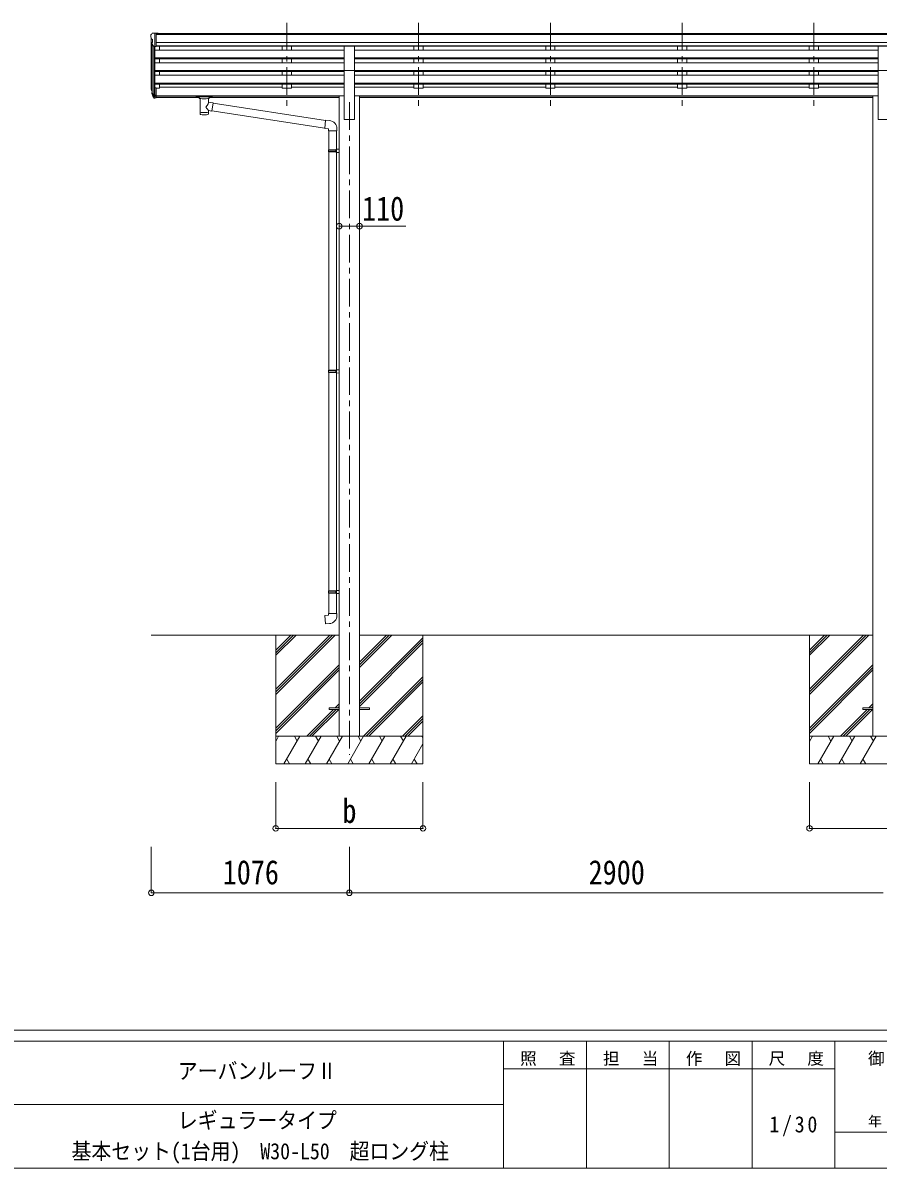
# Model space of a CAD drawing. Units: millimetres at full size, sheet at 1:30; some dimension numbers follow another scale. Extents: x -8432 to 8432, y -5820 to 5820.
# Drawn here: x 89 to 4736, y -5820 to 400 of the extents above; entities that cross this region are included whole.
import ezdxf
from ezdxf.enums import TextEntityAlignment as Align

# ---------------------------------------------------------------- set-up
doc = ezdxf.new("R2010")
doc.units = ezdxf.units.MM
doc.header["$LTSCALE"] = 30
doc.header["$PDMODE"] = 32
doc.header["$PDSIZE"] = 30
doc.linetypes.add('CHAIN1', pattern=[8, 5, -1, 1, -1])
for name, color, linetype, lineweight in [('0-0_0', 7, 'Continuous', 9), ('0-1_本体', 5, 'CHAIN1', 9), ('0-3_ELV2', 4, 'Continuous', 9), ('0-6_OTH_LINE', 6, 'Continuous', 9), ('0-9_OUTLINE', 7, 'Continuous', 9), ('F-0_240', 7, 'Continuous', 9)]:
    doc.layers.add(name, color=color, linetype=linetype, lineweight=lineweight)
doc.styles.add('ＭＳ ゴシック', font='')
doc.styles.get('ＭＳ ゴシック').set_extended_font_data('MS Gothic')

msp = doc.modelspace()

# ---------------------------------------------------------------- linework, layer by layer
at = {"layer": '0-0_0'}
for p, q in [((787.12, -2924.82), (1807.92, -2924.82)), ((1463.12, -2924.82), (1463.12, -3624.82)), ((1463.12, -3219), (1757.3, -2924.82)), ((1463.12, -3233.14), (1771.44, -2924.82)), ((1463.12, -3247.28), (1785.58, -2924.82)), ((1463.12, -3035.15), (1573.45, -2924.82)), ((1463.12, -3021.01), (1559.31, -2924.82)), ((1463.12, -3006.87), (1545.16, -2924.82)), ((1918.32, -3100.45), (2093.95, -2924.82)), ((1918.32, -3086.31), (2079.81, -2924.82)), ((1918.32, -3072.17), (2065.66, -2924.82)), ((1918.32, -2924.82), (4707.92, -2924.82)), ((1918.32, -3284.3), (2263.12, -2939.5)), ((1918.32, -3298.44), (2263.12, -2953.64)), ((1918.32, -3312.58), (2263.12, -2967.79)), ((2263.12, -2924.82), (2263.12, -3624.82)), ((4363.12, -2924.82), (4363.12, -3624.82)), ((4363.12, -3219), (4657.3, -2924.82)), ((4363.12, -3233.14), (4671.44, -2924.82)), ((4363.12, -3247.28), (4685.58, -2924.82)), ((4363.12, -3035.15), (4473.45, -2924.82)), ((4363.12, -3021.01), (4459.31, -2924.82)), ((4363.12, -3006.87), (4445.16, -2924.82)), ((1463.12, -3431.13), (1807.92, -3086.33)), ((1463.12, -3445.27), (1807.92, -3100.47)), ((4363.12, -3431.13), (4707.92, -3086.33)), ((4363.12, -3445.27), (4707.92, -3100.47)), ((1463.12, -3459.42), (1807.92, -3114.62)), ((1939.92, -3474.82), (2263.12, -3151.63)), ((1954.07, -3474.82), (2263.12, -3165.77)), ((4363.12, -3459.42), (4707.92, -3114.62)), ((1968.21, -3474.82), (2263.12, -3179.92)), ((1631.56, -3474.82), (1777.06, -3329.32)), ((1645.7, -3474.82), (1791.2, -3329.32)), ((1659.84, -3474.82), (1805.34, -3329.32)), ((1786.06, -3320.32), (1807.92, -3298.46)), ((1800.2, -3320.32), (1807.92, -3312.61)), ((4531.56, -3474.82), (4677.06, -3329.32)), ((4545.7, -3474.82), (4691.2, -3329.32)), ((4559.84, -3474.82), (4705.34, -3329.32)), ((4686.06, -3320.32), (4707.92, -3298.46)), ((4700.2, -3320.32), (4707.92, -3312.61)), ((2152.06, -3474.82), (2263.12, -3363.76)), ((2166.2, -3474.82), (2263.12, -3377.91)), ((2180.34, -3474.82), (2263.12, -3392.05)), ((2263.12, -3474.82), (1463.12, -3474.82)), ((1463.12, -3502.32), (1479, -3474.82)), ((1507.86, -3624.82), (1594.47, -3474.82)), ((1579.46, -3500.8), (1564.46, -3474.82)), ((1623.33, -3624.82), (1709.94, -3474.82)), ((1694.93, -3500.8), (1679.93, -3474.82)), ((1738.8, -3624.82), (1825.41, -3474.82)), ((1810.4, -3500.8), (1795.4, -3474.82)), ((1854.27, -3624.82), (1940.88, -3474.82)), ((1925.88, -3500.8), (1910.87, -3474.82)), ((1969.74, -3624.82), (2056.35, -3474.82)), ((2041.35, -3500.8), (2026.34, -3474.82)), ((2085.21, -3624.82), (2171.82, -3474.82)), ((2141.82, -3474.82), (2156.82, -3500.8)), ((2257.29, -3474.82), (2263.12, -3484.92)), ((5163.12, -3474.82), (4363.12, -3474.82)), ((4363.12, -3502.32), (4379, -3474.82)), ((4407.86, -3624.82), (4494.47, -3474.82)), ((4479.46, -3500.8), (4464.46, -3474.82)), ((4523.33, -3624.82), (4609.94, -3474.82)), ((4594.93, -3500.8), (4579.93, -3474.82)), ((4638.8, -3624.82), (4725.41, -3474.82)), ((4710.4, -3500.8), (4695.4, -3474.82)), ((2200.68, -3624.82), (2263.12, -3516.68)), ((1522.86, -3598.84), (1537.86, -3624.82)), ((1638.33, -3598.84), (1653.33, -3624.82)), ((1753.8, -3598.84), (1768.8, -3624.82)), ((1869.27, -3598.84), (1884.27, -3624.82)), ((1984.74, -3598.84), (1999.74, -3624.82)), ((2100.21, -3598.84), (2115.21, -3624.82)), ((2215.68, -3598.84), (2230.68, -3624.82)), ((4422.86, -3598.84), (4437.86, -3624.82)), ((4538.33, -3598.84), (4553.33, -3624.82)), ((4653.8, -3598.84), (4668.8, -3624.82)), ((1463.12, -3624.82), (2263.12, -3624.82)), ((4363.12, -3624.82), (5163.12, -3624.82))]:
    msp.add_line(p, q, dxfattribs=at)
at = {"layer": '0-1_本体'}
for p, q in [((1523.12, 399.58), (1523.12, -77.94)), ((1523.12, 399.58), (1523.12, -77.94)), ((2239.12, 399.58), (2239.12, -77.94)), ((2239.12, 399.58), (2239.12, -77.94)), ((2955.12, 399.58), (2955.12, -77.94)), ((2955.12, 399.58), (2955.12, -77.94)), ((3671.12, 399.58), (3671.12, -77.94)), ((3671.12, 399.58), (3671.12, -77.94)), ((4387.12, 399.58), (4387.12, -77.94)), ((4387.12, 399.58), (4387.12, -77.94)), ((1863.12, -31.25), (1863.12, -3574.82))]:
    msp.add_line(p, q, dxfattribs=at)
at = {"layer": '0-3_ELV2'}
for p, q in [((785.12, 334.46), (785.12, 333.84)), ((787.12, 313.26), (787.12, 46.82)), ((787.65, 312.65), (792.97, 309.58)), ((792.03, 343.27), (787.96, 337.46)), ((795.12, 343.84), (792.78, 343.69)), ((795.12, 343.84), (813.62, 343.84)), ((807.12, 270.85), (807.12, 343.84)), ((813.62, 343.84), (823.62, 343.75)), ((813.62, 271.85), (813.62, 343.84)), ((5812.62, 342.23), (813.62, 342.23)), ((5812.62, 337.02), (813.62, 337.02)), ((823.62, 342.23), (823.62, 343.75)), ((799.49, 272.66), (790.49, 288.26)), ((792.09, 285.49), (792.09, 20.11)), ((793.12, 309.32), (793.12, 293.05)), ((801.12, 271.33), (801.11, 1.68)), ((807.12, 270.85), (801.91, 271.17)), ((813.62, 271.85), (807.12, 271.85)), ((807.12, 270.85), (807.12, 46.46)), ((807.12, 251.93), (1835.62, 251.93)), ((5812.62, 293.48), (813.62, 293.48)), ((5812.62, 275.63), (813.62, 275.63)), ((1835.62, 272.38), (813.62, 272.38)), ((832.12, 272.38), (832.12, 251.93)), ((1498.12, 272.38), (1498.12, 251.93)), ((1548.12, 272.38), (1548.12, 251.93)), ((1835.62, 141.41), (1835.62, 273.21)), ((1835.62, 273.21), (1890.62, 273.21)), ((1890.62, 141.41), (1890.62, 273.21)), ((4735.62, 272.38), (1890.62, 272.38)), ((4735.62, 251.93), (1890.62, 251.93)), ((2214.12, 272.38), (2214.12, 251.93)), ((2264.12, 272.38), (2264.12, 251.93)), ((2930.12, 272.38), (2930.12, 251.93)), ((2980.12, 272.38), (2980.12, 251.93)), ((3646.12, 272.38), (3646.12, 251.93)), ((3696.12, 272.38), (3696.12, 251.93)), ((4362.12, 272.38), (4362.12, 251.93)), ((4412.12, 272.38), (4412.12, 251.93)), ((4735.62, 141.41), (4735.62, 273.21)), ((4735.62, 273.21), (4790.62, 273.21)), ((807.12, 210.05), (1835.62, 210.05)), ((807.12, 208.56), (1835.62, 208.56)), ((807.12, 204.24), (1835.62, 204.24)), ((832.12, 204.24), (832.12, 183.44)), ((1498.12, 204.24), (1498.12, 183.44)), ((1548.12, 204.24), (1548.12, 183.44)), ((4735.62, 210.05), (1890.62, 210.05)), ((4735.62, 208.56), (1890.62, 208.56)), ((4735.62, 204.24), (1890.62, 204.24)), ((2214.12, 204.24), (2214.12, 183.44)), ((2264.12, 204.24), (2264.12, 183.44)), ((2930.12, 204.24), (2930.12, 183.44)), ((2980.12, 204.24), (2980.12, 183.44)), ((3646.12, 204.24), (3646.12, 183.44)), ((3696.12, 204.24), (3696.12, 183.44)), ((4362.12, 204.24), (4362.12, 183.44)), ((4412.12, 204.24), (4412.12, 183.44)), ((807.12, 183.44), (1835.62, 183.44)), ((807.12, 141.56), (1835.62, 141.56)), ((807.12, 140.07), (1835.62, 140.07)), ((807.12, 135.75), (1835.62, 135.75)), ((832.12, 114.95), (832.12, 135.75)), ((1498.12, 135.75), (1498.12, 114.95)), ((1548.12, 135.75), (1548.12, 114.95)), ((1835.62, 141.41), (1835.62, -124.82)), ((1835.62, 141.41), (1890.62, 141.41)), ((4735.62, 183.44), (1890.62, 183.44)), ((4735.62, 141.56), (1890.62, 141.56)), ((1890.62, 141.41), (1890.62, -124.82)), ((4735.62, 140.07), (1890.62, 140.07)), ((4735.62, 135.75), (1890.62, 135.75)), ((2214.12, 135.75), (2214.12, 114.95)), ((2264.12, 135.75), (2264.12, 114.95)), ((2930.12, 135.75), (2930.12, 114.95)), ((2980.12, 135.75), (2980.12, 114.95)), ((3646.12, 135.75), (3646.12, 114.95)), ((3696.12, 135.75), (3696.12, 114.95)), ((4362.12, 135.75), (4362.12, 114.95)), ((4412.12, 135.75), (4412.12, 114.95)), ((4735.62, 141.41), (4735.62, -124.82)), ((4735.62, 141.41), (4790.62, 141.41)), ((807.12, 114.95), (1835.62, 114.95)), ((807.12, 73.07), (1835.62, 73.07)), ((807.12, 71.57), (1835.62, 71.57)), ((807.12, 67.26), (1835.62, 67.26)), ((832.12, 67.26), (832.12, 45.82)), ((1498.12, 67.26), (1498.12, 45.82)), ((1548.12, 67.26), (1548.12, 45.82)), ((4735.62, 114.95), (1890.62, 114.95)), ((4735.62, 73.07), (1890.62, 73.07)), ((4735.62, 71.57), (1890.62, 71.57)), ((4735.62, 67.26), (1890.62, 67.26)), ((2214.12, 67.26), (2214.12, 45.82)), ((2264.12, 67.26), (2264.12, 45.82)), ((2930.12, 67.26), (2930.12, 45.82)), ((2980.12, 67.26), (2980.12, 45.82)), ((3646.12, 67.26), (3646.12, 45.82)), ((3696.12, 67.26), (3696.12, 45.82)), ((4362.12, 67.26), (4362.12, 45.82)), ((4412.12, 67.26), (4412.12, 45.82)), ((788.21, 32.27), (792.09, 24.32)), ((788.81, 33.64), (792.09, 26.58)), ((790.53, 20.99), (790.86, 16.59)), ((790.86, 16.59), (799.67, -6.96)), ((791.48, 17.15), (799.67, 0.97)), ((800.68, 2.1), (792.93, 17.51)), ((807.12, 1.42), (801.98, 1.42)), ((807.12, 46.46), (807.12, -8.32)), ((813.62, 46.46), (807.12, 46.46)), ((813.62, 6.32), (807.12, 6.32)), ((813.62, 1.44), (807.12, 1.44)), ((813.62, 46.46), (813.62, -7.58)), ((832.12, 45.82), (813.62, 45.82)), ((813.62, 3.75), (1807.92, 3.75)), ((813.62, 2.35), (1807.92, 2.35)), ((832.12, 50.77), (1498.12, 50.77)), ((1548.12, 45.82), (1498.12, 45.82)), ((1548.12, 50.77), (1835.62, 50.77)), ((1807.92, 4.18), (1807.92, -3474.82)), ((1807.92, 4.18), (1835.62, 4.18)), ((2214.12, 50.77), (1890.62, 50.77)), ((1918.32, 4.18), (1890.62, 4.18)), ((1918.32, 4.18), (1918.32, -3474.82)), ((4707.92, 3.75), (1918.32, 3.75)), ((4707.92, 2.35), (1918.32, 2.35)), ((2264.12, 45.82), (2214.12, 45.82)), ((2930.12, 50.77), (2264.12, 50.77)), ((2980.12, 45.82), (2930.12, 45.82)), ((3646.12, 50.77), (2980.12, 50.77)), ((3696.12, 45.82), (3646.12, 45.82)), ((4362.12, 50.77), (3696.12, 50.77)), ((4412.12, 45.82), (4362.12, 45.82)), ((4735.62, 50.77), (4412.12, 50.77)), ((4707.92, 4.18), (4707.92, -3474.82)), ((4707.92, 4.18), (4735.62, 4.18)), ((807.12, -0.38), (802.27, -0.38)), ((807.12, -8.32), (802.27, -8.32)), ((813.62, -7.58), (807.12, -7.58)), ((1047.62, -5.33), (813.62, -5.33)), ((1807.92, -5.33), (1101.62, -5.33)), ((4707.92, -5.33), (1918.32, -5.33)), ((1835.62, -124.82), (1890.62, -124.82)), ((4735.62, -124.82), (4790.62, -124.82)), ((1753.12, -3320.32), (1807.92, -3320.32)), ((1918.32, -3320.32), (1973.12, -3320.32)), ((1918.32, -3329.32), (1973.12, -3329.32)), ((1973.12, -3320.32), (1973.12, -3329.32)), ((4653.12, -3320.32), (4707.92, -3320.32))]:
    msp.add_line(p, q, dxfattribs=at)
for points in [[(1753.12, -3320.32), (1753.12, -3329.32), (1807.92, -3329.32)], [(4653.12, -3320.32), (4653.12, -3329.32), (4707.92, -3329.32)]]:
    msp.add_lwpolyline(points, dxfattribs=at)
for centre, radius, start, end in [((788.12, 334.46), 3, 93, 180), ((987.12, 333.84), 202, 180, 184.94904), ((792.02, 317.02), 6.18, 185.7035, 224.99897), ((792.85, 342.7), 1, 93.5, 145), ((793.09, 289.76), 3, 94.7167, 210), ((792.82, 293.05), 0.3, 274.7167, 0), ((792.82, 309.32), 0.3, 0, 60), ((802.09, 274.16), 3, 210, 266.5), ((816.3, 41.38), 29.53, 186.50806, 197.98144), ((817.7, 43.14), 30.41, 187.1552, 198.19734)]:
    msp.add_arc(centre, radius, start, end, dxfattribs=at)
for centre, major_axis, ratio, start_param, end_param in [((875.77, 40.95), (-89.06, 1.43), 0.57596, 6.1962358, 6.3678173), ((874.98, 47.63), (87.93, 4.42), 0.541684, 3.0659337, 3.2228513), ((791.83, 20.99), (1.3, 0), 0.90356, 1.3700892, 3.347195), ((877.75, 37.18), (-89.07, 0), 0.90356, 0.2056023, 0.2515348), ((877.04, 41.05), (-88.05, 0), 0.90356, 0.2662965, 0.3003836), ((802.27, 2.33), (-3, 0), 0.90356, 0.5235988, 1.5707963), ((801.98, 2.78), (-1.5, 0), 0.90356, 0.5235988, 1.5707963), ((802.27, -5.61), (3, 0), 0.90356, 3.6651914, 4.712389)]:
    msp.add_ellipse(centre, major_axis=major_axis, ratio=ratio, start_param=start_param, end_param=end_param, dxfattribs=at)
at = {"layer": '0-6_OTH_LINE'}
for p, q in [((1807.92, -704.37), (1918.32, -704.37)), ((1463.12, -3974.82), (1463.12, -3724.84)), ((2263.12, -3974.82), (2263.12, -3724.84)), ((4363.12, -3974.82), (4363.12, -3724.84)), ((1463.12, -3974.82), (2263.12, -3974.82)), ((4363.12, -3974.82), (5163.12, -3974.82)), ((787.12, -4324.82), (787.12, -4074.82)), ((1863.12, -4324.82), (1863.12, -4074.82)), ((1863.12, -4324.82), (787.12, -4324.82)), ((4763.12, -4324.82), (1863.12, -4324.82))]:
    msp.add_line(p, q, dxfattribs=at)
at = {"layer": '0-6_OTH_LINE', "lineweight": 18}
msp.add_line((1918.32, -704.37), (2170, -704.37), dxfattribs=at)
at = {"layer": '0-6_OTH_LINE'}
for p in [(1807.92, -704.37), (1918.32, -704.37), (1463.12, -3974.82), (2263.12, -3974.82), (4363.12, -3974.82), (787.12, -4324.82), (1863.12, -4324.82)]:
    msp.add_point(p, dxfattribs=at)
at = {"layer": '0-9_OUTLINE'}
for p, q in [((1031.12, 1.58), (1031.12, -4.18)), ((1033.12, 2.24), (1116.12, 2.24)), ((1033.12, 0.06), (1116.12, 0.06)), ((1118.12, 1.58), (1118.12, -4.18)), ((1033.12, -4.84), (1047.62, -4.84)), ((1047.62, -10.49), (1047.62, -3.94)), ((1051.72, -11.41), (1051.7, -96.85)), ((1122.73, -34.06), (1097.51, -30.15)), ((1097.52, -30.15), (1097.52, -11.41)), ((1101.62, -10.49), (1101.62, -3.94)), ((1101.62, -4.84), (1116.12, -4.84)), ((1122.73, -34.06), (1115.71, -79.32)), ((1733.72, -130.91), (1122.42, -36.07)), ((1097.53, -96.85), (1097.51, -76.18)), ((1097.51, -76.49), (1115.71, -79.32)), ((1730.05, -172.84), (1115.98, -77.58)), ((1754.73, -130.79), (1733.89, -128.96)), ((1749.81, -186.53), (1795.81, -186.53)), ((1795.81, -186.53), (1795.81, -175.61)), ((1751.92, -188.17), (1751.92, -288.89)), ((1793.92, -188.17), (1793.92, -286.33)), ((1749.92, -290.89), (1750.92, -288.89)), ((1749.92, -290.89), (1793.92, -290.89)), ((1749.92, -290.89), (1749.92, -298.89)), ((1749.92, -298.89), (1793.92, -298.89)), ((1749.92, -298.89), (1750.92, -300.89)), ((1750.92, -288.89), (1793.92, -288.89)), ((1750.92, -300.89), (1793.92, -300.89)), ((1751.92, -300.89), (1751.92, -1487.08)), ((1789.44, -290.89), (1789.01, -288.89)), ((1791.92, -286.39), (1807.92, -285.92)), ((1791.92, -288.39), (1791.92, -286.39)), ((1791.92, -288.39), (1793.92, -288.39)), ((1791.92, -303.39), (1791.92, -301.39)), ((1791.92, -303.39), (1807.92, -303.86)), ((1793.92, -303.45), (1793.92, -1484.52)), ((1807.92, -285.92), (1807.92, -303.86)), ((1749.92, -1489.08), (1750.92, -1487.08)), ((1749.92, -1489.08), (1793.92, -1489.08)), ((1749.92, -1489.08), (1749.92, -1497.08)), ((1750.92, -1487.08), (1793.92, -1487.08)), ((1789.44, -1489.08), (1789.01, -1487.08)), ((1791.92, -1484.58), (1807.92, -1484.11)), ((1791.92, -1486.58), (1791.92, -1484.58)), ((1791.92, -1486.58), (1793.92, -1486.58)), ((1807.92, -1484.11), (1807.92, -1502.05)), ((1749.92, -1497.08), (1793.92, -1497.08)), ((1749.92, -1497.08), (1750.92, -1499.08)), ((1750.92, -1499.08), (1793.92, -1499.08)), ((1751.92, -1499.08), (1751.92, -2685.26)), ((1791.92, -1501.58), (1791.92, -1499.58)), ((1791.92, -1501.58), (1807.92, -1502.05)), ((1793.92, -1501.64), (1793.92, -2682.71)), ((1749.92, -2687.26), (1750.92, -2685.26)), ((1749.92, -2687.26), (1793.92, -2687.26)), ((1749.92, -2687.26), (1749.92, -2695.26)), ((1749.92, -2695.26), (1793.92, -2695.26)), ((1749.92, -2695.26), (1750.92, -2697.26)), ((1750.92, -2685.26), (1793.92, -2685.26)), ((1750.92, -2697.26), (1793.92, -2697.26)), ((1751.92, -2697.26), (1751.92, -2807.26)), ((1789.44, -2687.26), (1789.01, -2685.26)), ((1791.92, -2682.76), (1807.92, -2682.29)), ((1791.92, -2684.76), (1791.92, -2682.76)), ((1791.92, -2684.76), (1793.92, -2684.76)), ((1791.92, -2699.76), (1791.92, -2697.76)), ((1791.92, -2699.76), (1807.92, -2700.23)), ((1793.92, -2699.82), (1793.92, -2807.26)), ((1807.92, -2682.29), (1807.92, -2700.23)), ((1749.92, -2807.26), (1795.92, -2807.26)), ((1749.92, -2817.26), (1749.92, -2807.26)), ((1795.92, -2807.26), (1795.92, -2818.18))]:
    msp.add_line(p, q, dxfattribs=at)
for points in [[(1031.12, 1.58), (1031.15, 1.77), (1031.24, 1.91), (1031.33, 2), (1031.44, 2.06), (1031.56, 2.11), (1031.85, 2.17), (1032.34, 2.22), (1032.88, 2.24), (1033.12, 2.24)], [(1116.12, 2.24), (1116.47, 2.24), (1117, 2.21), (1117.45, 2.16), (1117.75, 2.08), (1117.92, 1.98), (1118.04, 1.85), (1118.11, 1.67), (1118.12, 1.58)], [(1031.12, -4.18), (1031.15, -4.38), (1031.24, -4.51), (1031.33, -4.61), (1031.44, -4.67), (1031.56, -4.71), (1031.85, -4.77), (1032.34, -4.82), (1032.88, -4.84), (1033.12, -4.84)], [(1116.12, -4.84), (1116.47, -4.84), (1117, -4.81), (1117.45, -4.76), (1117.75, -4.69), (1117.92, -4.59), (1118.04, -4.45), (1118.11, -4.27), (1118.12, -4.18)], [(1733.89, -128.96), (1729.88, -174.79), (1749.81, -176.53), (1749.81, -186.53)], [(1789.44, -290.89), (1789.44, -298.89), (1789.01, -300.89)], [(1791.92, -301.39), (1793.92, -301.39), (1793.92, -288.39)], [(1789.44, -1489.08), (1789.44, -1497.08), (1789.01, -1499.08)], [(1791.92, -1499.58), (1793.92, -1499.58), (1793.92, -1486.58)], [(1789.44, -2687.26), (1789.44, -2695.26), (1789.01, -2697.26)], [(1791.92, -2697.76), (1793.92, -2697.76), (1793.92, -2684.76)], [(1754.84, -2863.01), (1734, -2864.83), (1729.99, -2819.01), (1749.92, -2817.26)]]:
    msp.add_lwpolyline(points, dxfattribs=at)
for centre, start, end in [((1750.81, -175.61), 0, 85), ((1750.92, -2818.18), 275, 0)]:
    msp.add_arc(centre, 45, start, end, dxfattribs=at)
for centre, major_axis, ratio, start_param, end_param in [((1033.12, -0.16), (2, 0), 0.109601, 3.1415927, 4.712389), ((1074.62, -10.4), (27.06, 0), 0.069685, 3.1415927, 6.2831853), ((1074.62, -3.94), (27, 0), 0.070066, 6.2831853, 9.424778), ((1074.61, -56.69), (-22.81, -26.62), 0.234429, 1.6855472, 3.1268519), ((1077.17, -54.04), (20.32, -22.25), 0.045535, 0.0389954, 1.3075346), ((1085.62, -7.92), (16, 0), 0.361356, 6.2636979, 6.2831853), ((1116.12, -0.16), (2, 0), 0.109601, 4.712389, 6.2831853), ((1074.62, -96.85), (22.92, 0), 0.101955, 3.1415499, 6.2833984), ((1074.62, -84.41), (22.91, 0), 0.122865, 3.1415927, 6.2831853)]:
    msp.add_ellipse(centre, major_axis=major_axis, ratio=ratio, start_param=start_param, end_param=end_param, dxfattribs=at)
at = {"layer": 'F-0_240', "color": 5}
for p, q in [((-8432.06, -5070), (8007.94, -5070)), ((-8432.06, -5130), (5341.19, -5130)), ((2701.18, -5130), (2701.18, -5820)), ((3151.18, -5130), (3151.18, -5820)), ((3601.18, -5130), (3601.18, -5820)), ((4051.18, -5130), (4051.18, -5820)), ((4501.18, -5130), (4501.18, -5820)), ((2701.18, -5280), (4501.18, -5280)), ((-3448.82, -5475), (2701.18, -5475)), ((4501.18, -5625), (5341.19, -5625)), ((-8432.06, -5820), (8007.94, -5820))]:
    msp.add_line(p, q, dxfattribs=at)

# ---------------------------------------------------------------- texts
at = {"layer": '0-6_OTH_LINE', "color": 7, "style": 'ＭＳ ゴシック', "width": 0.85}
for s, p in [('110', (1932.09, -714.21)), ('b', (1825.62, -3984.82)), ('1076', (1175.12, -4318.82)), ('2900', (3163.12, -4318.82))]:
    msp.add_text(s, height=132, dxfattribs=at).set_placement(p, align=Align.BOTTOM_LEFT)
at = {"layer": 'F-0_240', "style": 'ＭＳ ゴシック', "width": 0.9}
for s, p in [('アーバンルーフⅡ', (931.18, -5362.5)), ('レギュラータイプ', (931.18, -5630.88)), ('基本セット(1台用)\u3000W30-L50\u3000超ロング柱', (353.68, -5798.5))]:
    msp.add_text(s, height=87.98, dxfattribs=at).set_placement(p, align=Align.BOTTOM_LEFT)
at = {"layer": 'F-0_240', "style": 'ＭＳ ゴシック'}
msp.add_text('年\u3000\u3000月\u3000\u3000日', height=54.99, dxfattribs=at).set_placement((4681.19, -5610), align=Align.BOTTOM_LEFT)
at = {"layer": 'F-0_240', "attachment_point": 7, "style": 'ＭＳ ゴシック'}
for s, insert, char_height in [('\\T1.17;照\u3000査', (2791.19, -5265), 65.98), ('\\T1.17;担\u3000当', (3241.19, -5265), 65.98), ('\\T1.17;作\u3000図', (3691.18, -5265), 65.98), ('\\T1.17;尺\u3000度', (4141.19, -5265), 65.98), ('\\T1.17;御受領印', (4681.18, -5265), 65.98), ('\\T1.28;\\W0.9;1/30', (4144.93, -5647.5), 87.98)]:
    msp.add_mtext(s, dxfattribs=dict(at, insert=insert, char_height=char_height))

doc.saveas('drawing.dxf')
